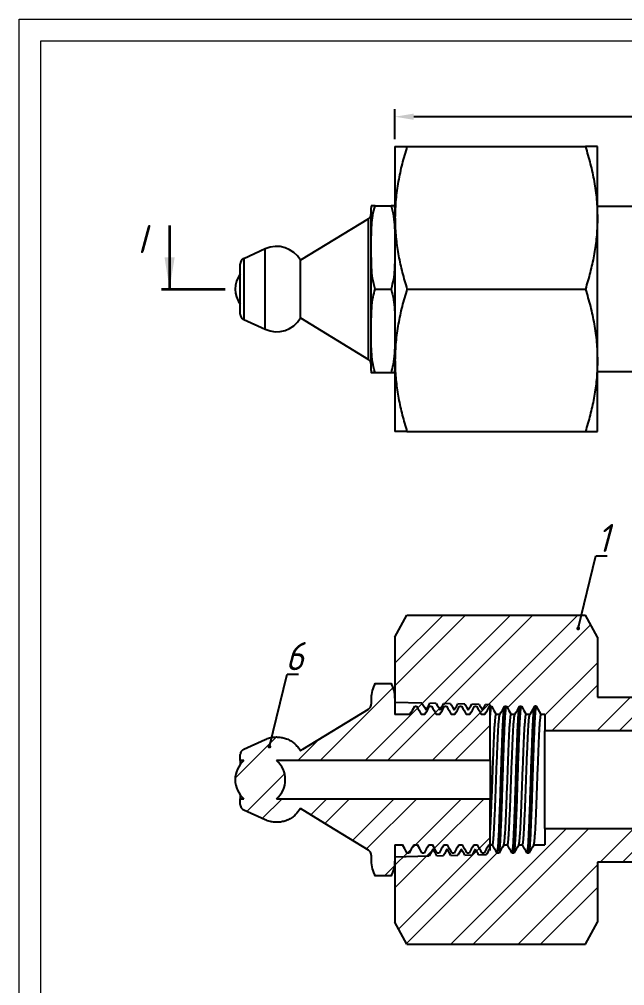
# Model space of a CAD drawing. Header units: millimetres. Extents: x 1276 to 1839, y 649 to 1061.
# Drawn here: x 1692.9 to 1733.3, y 996.9 to 1061.3 of the extents above; entities that cross this region are included whole.
import ezdxf

# ---------------------------------------------------------------- set-up
doc = ezdxf.new("R2010")
doc.units = ezdxf.units.MM
doc.linetypes.add('PHANTOM', pattern=[12.7, 6.35, -1.27, 1.27, -1.27, 1.27, -1.27])
doc.linetypes.add('SLD-Solid', pattern=[0])
doc.styles.add('GENISO', font='geniso.shx', dxfattribs={"oblique": 15})
doc.dimstyles.new('Scale', dxfattribs={"dimscale": 0.5, "dimtxt": 2.5, "dimasz": 2.5, "dimexe": 1, "dimexo": 1, "dimgap": 0.2, "dimtad": 1, "dimdec": 1, "dimzin": 0, "dimtxsty": 'GENISO', "dimcen": 2.5, "dimclrd": 1, "dimclre": 1, "dimclrt": 7, "dimadec": 0, "dimazin": 0, "dimtfac": 1, "dimtdec": 1, "dimtmove": 0, "dimatfit": 3, "dimfxl": 1, "dimtzin": 0, "dimlwd": -1, "dimlwe": -1, "dimarcsym": 0})
pattern_1 = [(45, (1694.0508, 958.5813), (-2.24506, 2.24506), []), (45, (1695.5475, 958.5813), (-2.24506, 2.24506), [])]

# ---------------------------------------------------------------- blocks, each defined once
blk = doc.blocks.new('*D16')
at = {"color": 1, "transparency": 16777216}
for p, q in [((1717.955, 1053.348), (1717.955, 1055.337)), ((1770.255, 1051.248), (1770.255, 1055.337)), ((1769.005, 1054.837), (1719.205, 1054.837))]:
    blk.add_line(p, q, dxfattribs=at)
for points in [[(1719.205, 1055.046), (1719.205, 1054.629), (1717.955, 1054.837)], [(1769.005, 1055.046), (1769.005, 1054.629), (1770.255, 1054.837)]]:
    blk.add_solid(points, dxfattribs=at)
at = {"layer": 'Defpoints', "color": 0, "transparency": 16777216}
for p in [(1717.955, 1054.837), (1717.955, 1052.848), (1770.255, 1050.748)]:
    blk.add_point(p, dxfattribs=at)
at = {"color": 7, "transparency": 16777216, "insert": (1744.105, 1055.656), "char_height": 1.25, "attachment_point": 5, "style": 'GENISO'}
blk.add_mtext('52,3', dxfattribs=at)

msp = doc.modelspace()

# ---------------------------------------------------------------- hatches: boundary and pattern name
at = {"linetype": 'Continuous', "lineweight": 18, "true_color": 0xf26722}
h = msp.add_hatch(dxfattribs=at)
h.set_pattern_fill('ANSI32', color=30, scale=0.333333, style=0)
h.set_pattern_definition(pattern_1)
h.paths.add_polyline_path([(1717.955, 1020.148), (1717.955, 1014.998), (1718.955, 1014.998), (1719.267, 1015.539), (1719.392, 1015.539), (1719.705, 1014.998), (1719.955, 1014.998), (1720.267, 1015.539), (1720.392, 1015.539), (1720.705, 1014.998), (1720.955, 1014.998), (1721.267, 1015.539), (1721.392, 1015.539), (1721.705, 1014.998), (1721.955, 1014.998), (1722.267, 1015.539), (1722.392, 1015.539), (1722.705, 1014.998), (1722.955, 1014.998), (1723.267, 1015.539), (1723.392, 1015.539), (1723.705, 1014.998), (1723.955, 1014.998), (1724.267, 1015.539), (1724.392, 1015.539), (1724.705, 1014.998), (1724.955, 1014.998), (1725.267, 1015.539), (1725.392, 1015.539), (1725.705, 1014.998), (1725.955, 1014.998), (1726.267, 1015.539), (1726.392, 1015.539), (1726.705, 1014.998), (1726.955, 1014.998), (1727.267, 1015.539), (1727.392, 1015.539), (1727.705, 1014.998), (1727.955, 1014.998), (1727.955, 1013.898), (1750.455, 1013.898), (1750.455, 1014.648), (1758.486, 1014.648), (1759.955, 1015.864), (1759.955, 1016.148), (1759.33, 1016.148), (1758.939, 1016.824), (1758.783, 1016.824), (1758.392, 1016.148), (1758.08, 1016.148), (1757.689, 1016.824), (1757.533, 1016.824), (1757.142, 1016.148), (1756.83, 1016.148), (1756.439, 1016.824), (1756.283, 1016.824), (1755.892, 1016.148), (1755.58, 1016.148), (1755.189, 1016.824), (1755.033, 1016.824), (1754.642, 1016.148), (1754.33, 1016.148), (1753.939, 1016.824), (1753.783, 1016.824), (1753.392, 1016.148), (1753.08, 1016.148), (1752.689, 1016.824), (1752.533, 1016.824), (1752.142, 1016.148), (1751.83, 1016.148), (1751.439, 1016.824), (1751.283, 1016.824), (1750.892, 1016.148), (1750.58, 1016.148), (1750.189, 1016.824), (1750.033, 1016.824), (1749.642, 1016.148), (1749.33, 1016.148), (1748.939, 1016.824), (1748.783, 1016.824), (1748.392, 1016.148), (1748.08, 1016.148), (1747.689, 1016.824), (1747.533, 1016.824), (1747.142, 1016.148), (1746.83, 1016.148), (1746.439, 1016.824), (1746.283, 1016.824), (1745.892, 1016.148), (1745.58, 1016.148), (1745.189, 1016.824), (1745.033, 1016.824), (1744.642, 1016.148), (1744.33, 1016.148), (1743.939, 1016.824), (1743.783, 1016.824), (1743.392, 1016.148), (1743.08, 1016.148), (1742.689, 1016.824), (1742.533, 1016.824), (1742.142, 1016.148), (1741.83, 1016.148), (1741.439, 1016.824), (1741.283, 1016.824), (1740.892, 1016.148), (1740.58, 1016.148), (1740.189, 1016.824), (1740.033, 1016.824), (1739.642, 1016.148), (1739.33, 1016.148), (1738.939, 1016.824), (1738.783, 1016.824), (1738.392, 1016.148), (1738.08, 1016.148), (1737.689, 1016.824), (1737.533, 1016.824), (1737.142, 1016.148), (1736.83, 1016.148), (1736.439, 1016.824), (1736.283, 1016.824), (1735.892, 1016.148), (1735.58, 1016.148), (1735.189, 1016.824), (1735.033, 1016.824), (1734.642, 1016.148), (1731.455, 1016.148), (1731.455, 1020.148), (1730.655, 1021.617), (1718.755, 1021.617)], flags=0)
h = msp.add_hatch(dxfattribs=at)
h.set_pattern_fill('ANSI32', color=30, scale=0.333333, style=0)
h.set_pattern_definition(pattern_1)
edge = h.paths.add_edge_path(flags=0)
edge.add_line((1716.367, 1005.618), (1716.367, 1005.223))
edge.add_arc((1718.387, 1005.223), 2.02, 180, 209.3904)
edge.add_line((1716.627, 1004.232), (1717.695, 1004.232))
edge.add_arc((1715.935, 1005.223), 2.02, 330.6096, 360)
edge.add_line((1717.955, 1005.223), (1717.955, 1005.504))
edge.add_line((1717.955, 1005.504), (1720.232, 1005.559))
edge.add_spline(control_points=[(1720.232, 1005.559), (1720.265, 1005.615), (1720.298, 1005.672), (1720.33, 1005.729), (1720.358, 1005.776), (1720.385, 1005.823), (1720.412, 1005.871), (1720.44, 1005.918), (1720.467, 1005.965), (1720.494, 1006.013)], knot_values=[0.000025, 0.000025, 0.000025, 0.000025, 0.000221, 0.000221, 0.000221, 0.000385, 0.000385, 0.000385, 0.000549, 0.000549, 0.000549, 0.000549], weights=[1, 1, 1, 1, 1, 1, 1, 1, 1, 1], degree=3, periodic=0)
edge.add_spline(control_points=[(1720.494, 1006.013), (1720.529, 1005.953), (1720.563, 1005.894), (1720.597, 1005.834), (1720.625, 1005.787), (1720.652, 1005.739), (1720.679, 1005.692), (1720.702, 1005.652), (1720.726, 1005.611), (1720.749, 1005.571)], knot_values=[0, 0, 0, 0, 0.000206, 0.000206, 0.000206, 0.00037, 0.00037, 0.00037, 0.00051, 0.00051, 0.00051, 0.00051], weights=[1, 1, 1, 1, 1, 1, 1, 1, 1, 1], degree=3, periodic=0)
edge.add_line((1720.749, 1005.571), (1721.186, 1005.582))
edge.add_spline(control_points=[(1721.186, 1005.582), (1721.214, 1005.631), (1721.243, 1005.68), (1721.271, 1005.729), (1721.298, 1005.776), (1721.326, 1005.823), (1721.353, 1005.871), (1721.38, 1005.918), (1721.408, 1005.965), (1721.435, 1006.013)], knot_values=[0.000051, 0.000051, 0.000051, 0.000051, 0.000221, 0.000221, 0.000221, 0.000385, 0.000385, 0.000385, 0.000549, 0.000549, 0.000549, 0.000549], weights=[1, 1, 1, 1, 1, 1, 1, 1, 1, 1], degree=3, periodic=0)
edge.add_spline(control_points=[(1721.435, 1006.013), (1721.469, 1005.953), (1721.504, 1005.894), (1721.538, 1005.834), (1721.565, 1005.787), (1721.593, 1005.739), (1721.62, 1005.692), (1721.639, 1005.659), (1721.658, 1005.626), (1721.677, 1005.593)], knot_values=[0, 0, 0, 0, 0.000206, 0.000206, 0.000206, 0.00037, 0.00037, 0.00037, 0.000484, 0.000484, 0.000484, 0.000484], weights=[1, 1, 1, 1, 1, 1, 1, 1, 1, 1], degree=3, periodic=0)
edge.add_line((1721.677, 1005.593), (1722.14, 1005.604))
edge.add_spline(control_points=[(1722.14, 1005.604), (1722.164, 1005.646), (1722.188, 1005.687), (1722.212, 1005.729), (1722.239, 1005.776), (1722.266, 1005.823), (1722.294, 1005.871), (1722.321, 1005.918), (1722.348, 1005.965), (1722.376, 1006.013)], knot_values=[0.000078, 0.000078, 0.000078, 0.000078, 0.000221, 0.000221, 0.000221, 0.000385, 0.000385, 0.000385, 0.000549, 0.000549, 0.000549, 0.000549], weights=[1, 1, 1, 1, 1, 1, 1, 1, 1, 1], degree=3, periodic=0)
edge.add_spline(control_points=[(1722.376, 1006.013), (1722.41, 1005.953), (1722.444, 1005.894), (1722.479, 1005.834), (1722.506, 1005.787), (1722.533, 1005.739), (1722.561, 1005.692), (1722.575, 1005.667), (1722.59, 1005.641), (1722.605, 1005.616)], knot_values=[0, 0, 0, 0, 0.000206, 0.000206, 0.000206, 0.00037, 0.00037, 0.00037, 0.000458, 0.000458, 0.000458, 0.000458], weights=[1, 1, 1, 1, 1, 1, 1, 1, 1, 1], degree=3, periodic=0)
edge.add_line((1722.605, 1005.616), (1723.094, 1005.627))
edge.add_spline(control_points=[(1723.094, 1005.627), (1723.113, 1005.661), (1723.133, 1005.695), (1723.152, 1005.729), (1723.18, 1005.776), (1723.207, 1005.823), (1723.234, 1005.871), (1723.262, 1005.918), (1723.289, 1005.965), (1723.316, 1006.013)], knot_values=[0.000104, 0.000104, 0.000104, 0.000104, 0.000221, 0.000221, 0.000221, 0.000385, 0.000385, 0.000385, 0.000549, 0.000549, 0.000549, 0.000549], weights=[1, 1, 1, 1, 1, 1, 1, 1, 1, 1], degree=3, periodic=0)
edge.add_spline(control_points=[(1723.316, 1006.013), (1723.351, 1005.953), (1723.385, 1005.894), (1723.419, 1005.834), (1723.447, 1005.787), (1723.474, 1005.739), (1723.501, 1005.692), (1723.512, 1005.674), (1723.522, 1005.656), (1723.533, 1005.638)], knot_values=[0, 0, 0, 0, 0.000206, 0.000206, 0.000206, 0.00037, 0.00037, 0.00037, 0.000433, 0.000433, 0.000433, 0.000433], weights=[1, 1, 1, 1, 1, 1, 1, 1, 1, 1], degree=3, periodic=0)
edge.add_line((1723.533, 1005.638), (1724.048, 1005.65))
edge.add_spline(control_points=[(1724.048, 1005.65), (1724.063, 1005.676), (1724.078, 1005.702), (1724.093, 1005.729), (1724.121, 1005.776), (1724.148, 1005.823), (1724.175, 1005.871), (1724.202, 1005.918), (1724.23, 1005.965), (1724.257, 1006.013)], knot_values=[0.00013, 0.00013, 0.00013, 0.00013, 0.000221, 0.000221, 0.000221, 0.000385, 0.000385, 0.000385, 0.000549, 0.000549, 0.000549, 0.000549], weights=[1, 1, 1, 1, 1, 1, 1, 1, 1, 1], degree=3, periodic=0)
edge.add_spline(control_points=[(1724.257, 1006.013), (1724.273, 1005.985), (1724.289, 1005.958), (1724.305, 1005.93)], knot_values=[0, 0, 0, 0, 0.000095, 0.000095, 0.000095, 0.000095], weights=[1, 1, 1, 1], degree=3, periodic=0)
edge.add_line((1724.305, 1005.93), (1724.305, 1009.379))
edge.add_line((1724.305, 1009.379), (1710.057, 1009.379))
edge.add_arc((1708.967, 1010.648), 1.672, 310.6615, 409.30931)
edge.add_line((1710.057, 1011.916), (1724.305, 1011.916))
edge.add_line((1724.305, 1011.916), (1724.305, 1015.639))
edge.add_line((1724.305, 1015.639), (1723.997, 1015.647))
edge.add_spline(control_points=[(1723.997, 1015.647), (1723.982, 1015.62), (1723.966, 1015.593), (1723.951, 1015.566), (1723.923, 1015.519), (1723.896, 1015.472), (1723.869, 1015.424), (1723.841, 1015.377), (1723.814, 1015.33), (1723.787, 1015.282)], knot_values=[0.000113, 0.000113, 0.000113, 0.000113, 0.000206, 0.000206, 0.000206, 0.00037, 0.00037, 0.00037, 0.000534, 0.000534, 0.000534, 0.000534], weights=[1, 1, 1, 1, 1, 1, 1, 1, 1, 1], degree=3, periodic=0)
edge.add_spline(control_points=[(1723.787, 1015.282), (1723.75, 1015.346), (1723.713, 1015.41), (1723.676, 1015.474), (1723.649, 1015.521), (1723.622, 1015.569), (1723.594, 1015.616), (1723.586, 1015.63), (1723.578, 1015.643), (1723.571, 1015.657)], knot_values=[0, 0, 0, 0, 0.000221, 0.000221, 0.000221, 0.000385, 0.000385, 0.000385, 0.000432, 0.000432, 0.000432, 0.000432], weights=[1, 1, 1, 1, 1, 1, 1, 1, 1, 1], degree=3, periodic=0)
edge.add_line((1723.571, 1015.657), (1723.069, 1015.669))
edge.add_spline(control_points=[(1723.069, 1015.669), (1723.049, 1015.635), (1723.03, 1015.601), (1723.01, 1015.566), (1722.983, 1015.519), (1722.955, 1015.472), (1722.928, 1015.424), (1722.901, 1015.377), (1722.873, 1015.33), (1722.846, 1015.282)], knot_values=[0.000088, 0.000088, 0.000088, 0.000088, 0.000206, 0.000206, 0.000206, 0.00037, 0.00037, 0.00037, 0.000534, 0.000534, 0.000534, 0.000534], weights=[1, 1, 1, 1, 1, 1, 1, 1, 1, 1], degree=3, periodic=0)
edge.add_spline(control_points=[(1722.846, 1015.282), (1722.809, 1015.346), (1722.772, 1015.41), (1722.735, 1015.474), (1722.708, 1015.521), (1722.681, 1015.569), (1722.653, 1015.616), (1722.641, 1015.637), (1722.629, 1015.659), (1722.617, 1015.68)], knot_values=[0, 0, 0, 0, 0.000221, 0.000221, 0.000221, 0.000385, 0.000385, 0.000385, 0.000459, 0.000459, 0.000459, 0.000459], weights=[1, 1, 1, 1, 1, 1, 1, 1, 1, 1], degree=3, periodic=0)
edge.add_line((1722.617, 1015.68), (1722.141, 1015.691))
edge.add_spline(control_points=[(1722.141, 1015.691), (1722.117, 1015.65), (1722.093, 1015.608), (1722.069, 1015.566), (1722.042, 1015.519), (1722.015, 1015.472), (1721.987, 1015.424), (1721.96, 1015.377), (1721.933, 1015.33), (1721.905, 1015.282)], knot_values=[0.000062, 0.000062, 0.000062, 0.000062, 0.000206, 0.000206, 0.000206, 0.00037, 0.00037, 0.00037, 0.000534, 0.000534, 0.000534, 0.000534], weights=[1, 1, 1, 1, 1, 1, 1, 1, 1, 1], degree=3, periodic=0)
edge.add_spline(control_points=[(1721.905, 1015.282), (1721.868, 1015.346), (1721.832, 1015.41), (1721.795, 1015.474), (1721.767, 1015.521), (1721.74, 1015.569), (1721.713, 1015.616), (1721.696, 1015.645), (1721.679, 1015.674), (1721.663, 1015.703)], knot_values=[0, 0, 0, 0, 0.000221, 0.000221, 0.000221, 0.000385, 0.000385, 0.000385, 0.000485, 0.000485, 0.000485, 0.000485], weights=[1, 1, 1, 1, 1, 1, 1, 1, 1, 1], degree=3, periodic=0)
edge.add_line((1721.663, 1015.703), (1721.213, 1015.713))
edge.add_spline(control_points=[(1721.213, 1015.713), (1721.185, 1015.664), (1721.157, 1015.615), (1721.128, 1015.566), (1721.101, 1015.519), (1721.074, 1015.472), (1721.046, 1015.424), (1721.019, 1015.377), (1720.992, 1015.33), (1720.965, 1015.282)], knot_values=[0.000036, 0.000036, 0.000036, 0.000036, 0.000206, 0.000206, 0.000206, 0.00037, 0.00037, 0.00037, 0.000534, 0.000534, 0.000534, 0.000534], weights=[1, 1, 1, 1, 1, 1, 1, 1, 1, 1], degree=3, periodic=0)
edge.add_spline(control_points=[(1720.965, 1015.282), (1720.928, 1015.346), (1720.891, 1015.41), (1720.854, 1015.474), (1720.827, 1015.521), (1720.799, 1015.569), (1720.772, 1015.616), (1720.751, 1015.652), (1720.73, 1015.689), (1720.709, 1015.725)], knot_values=[0, 0, 0, 0, 0.000221, 0.000221, 0.000221, 0.000385, 0.000385, 0.000385, 0.000511, 0.000511, 0.000511, 0.000511], weights=[1, 1, 1, 1, 1, 1, 1, 1, 1, 1], degree=3, periodic=0)
edge.add_line((1720.709, 1015.725), (1720.285, 1015.736))
edge.add_spline(control_points=[(1720.285, 1015.736), (1720.253, 1015.679), (1720.22, 1015.623), (1720.188, 1015.566), (1720.16, 1015.519), (1720.133, 1015.472), (1720.106, 1015.424), (1720.078, 1015.377), (1720.051, 1015.33), (1720.024, 1015.282)], knot_values=[0.000011, 0.000011, 0.000011, 0.000011, 0.000206, 0.000206, 0.000206, 0.00037, 0.00037, 0.00037, 0.000534, 0.000534, 0.000534, 0.000534], weights=[1, 1, 1, 1, 1, 1, 1, 1, 1, 1], degree=3, periodic=0)
edge.add_spline(control_points=[(1720.024, 1015.282), (1719.987, 1015.346), (1719.95, 1015.41), (1719.913, 1015.474), (1719.886, 1015.521), (1719.859, 1015.569), (1719.831, 1015.616), (1719.806, 1015.66), (1719.78, 1015.704), (1719.755, 1015.748)], knot_values=[0, 0, 0, 0, 0.000221, 0.000221, 0.000221, 0.000385, 0.000385, 0.000385, 0.000538, 0.000538, 0.000538, 0.000538], weights=[1, 1, 1, 1, 1, 1, 1, 1, 1, 1], degree=3, periodic=0)
edge.add_line((1719.755, 1015.748), (1717.955, 1015.791))
edge.add_line((1717.955, 1015.791), (1717.955, 1016.072))
edge.add_arc((1715.935, 1016.072), 2.02, 0, 29.3904)
edge.add_line((1717.695, 1017.064), (1716.627, 1017.064))
edge.add_arc((1718.387, 1016.072), 2.02, 150.6096, 180)
edge.add_line((1716.367, 1016.072), (1716.367, 1015.677))
edge.add_spline(control_points=[(1716.367, 1015.677), (1716.367, 1015.676), (1716.367, 1015.675), (1716.367, 1015.673), (1716.367, 1015.629), (1716.359, 1015.584), (1716.343, 1015.542), (1716.328, 1015.5), (1716.306, 1015.461), (1716.278, 1015.426), (1716.25, 1015.392), (1716.215, 1015.362), (1716.177, 1015.339)], knot_values=[0.000403, 0.000403, 0.000403, 0.000403, 0.000407, 0.000407, 0.000407, 0.00054, 0.00054, 0.00054, 0.000673, 0.000673, 0.000673, 0.000806, 0.000806, 0.000806, 0.000806], weights=[1, 1, 1, 1, 1, 1, 1, 1, 1, 1, 1, 1, 1], degree=3, periodic=0)
edge.add_spline(control_points=[(1716.177, 1015.339), (1714.722, 1014.449), (1713.268, 1013.559), (1711.813, 1012.67), (1711.757, 1012.636), (1711.702, 1012.602), (1711.646, 1012.568)], knot_values=[0.009861, 0.009861, 0.009861, 0.009861, 0.014977, 0.014977, 0.014977, 0.015173, 0.015173, 0.015173, 0.015173], weights=[1, 1, 1, 1, 1, 1, 1], degree=3, periodic=0)
edge.add_spline(control_points=[(1711.646, 1012.568), (1711.606, 1012.638), (1711.562, 1012.705), (1711.514, 1012.769), (1711.39, 1012.932), (1711.237, 1013.075), (1711.067, 1013.188), (1710.897, 1013.301), (1710.705, 1013.386), (1710.507, 1013.436), (1710.309, 1013.486), (1710.1, 1013.502), (1709.896, 1013.484), (1709.693, 1013.466), (1709.49, 1013.412), (1709.305, 1013.327)], knot_values=[0, 0, 0, 0, 0.000241, 0.000241, 0.000241, 0.000861, 0.000861, 0.000861, 0.001481, 0.001481, 0.001481, 0.002101, 0.002101, 0.002101, 0.00272, 0.00272, 0.00272, 0.00272], weights=[1, 1, 1, 1, 1, 1, 1, 1, 1, 1, 1, 1, 1, 1, 1, 1], degree=3, periodic=0)
edge.add_spline(control_points=[(1709.305, 1013.327), (1708.826, 1013.109), (1708.347, 1012.892), (1707.868, 1012.674)], knot_values=[0.005086, 0.005086, 0.005086, 0.005086, 0.006664, 0.006664, 0.006664, 0.006664], weights=[1, 1, 1, 1], degree=3, periodic=0)
edge.add_spline(control_points=[(1707.868, 1012.674), (1707.828, 1012.655), (1707.79, 1012.63), (1707.758, 1012.599), (1707.726, 1012.568), (1707.699, 1012.532), (1707.679, 1012.492), (1707.659, 1012.452), (1707.645, 1012.409), (1707.639, 1012.365), (1707.637, 1012.348), (1707.636, 1012.33), (1707.636, 1012.313)], knot_values=[0, 0, 0, 0, 0.000133, 0.000133, 0.000133, 0.000267, 0.000267, 0.000267, 0.0004, 0.0004, 0.0004, 0.000452, 0.000452, 0.000452, 0.000452], weights=[1, 1, 1, 1, 1, 1, 1, 1, 1, 1, 1, 1, 1], degree=3, periodic=0)
edge.add_line((1707.636, 1012.313), (1707.636, 1011.916))
edge.add_line((1707.636, 1011.916), (1707.877, 1011.916))
edge.add_arc((1708.967, 1010.648), 1.672, 130.69069, 229.3385)
edge.add_line((1707.878, 1009.379), (1707.636, 1009.379))
edge.add_line((1707.636, 1009.379), (1707.636, 1008.983))
edge.add_spline(control_points=[(1707.636, 1008.983), (1707.636, 1008.955), (1707.639, 1008.928), (1707.644, 1008.902), (1707.653, 1008.858), (1707.67, 1008.816), (1707.693, 1008.778), (1707.716, 1008.74), (1707.746, 1008.705), (1707.78, 1008.677), (1707.807, 1008.654), (1707.837, 1008.636), (1707.868, 1008.621)], knot_values=[0.000452, 0.000452, 0.000452, 0.000452, 0.000533, 0.000533, 0.000533, 0.000666, 0.000666, 0.000666, 0.0008, 0.0008, 0.0008, 0.000903, 0.000903, 0.000903, 0.000903], weights=[1, 1, 1, 1, 1, 1, 1, 1, 1, 1, 1, 1, 1], degree=3, periodic=0)
edge.add_spline(control_points=[(1707.868, 1008.621), (1708.347, 1008.403), (1708.826, 1008.186), (1709.305, 1007.968)], knot_values=[0.016486, 0.016486, 0.016486, 0.016486, 0.018077, 0.018077, 0.018077, 0.018077], weights=[1, 1, 1, 1], degree=3, periodic=0)
edge.add_spline(control_points=[(1709.305, 1007.968), (1709.406, 1007.921), (1709.513, 1007.884), (1709.621, 1007.857), (1709.819, 1007.808), (1710.029, 1007.793), (1710.232, 1007.812), (1710.435, 1007.831), (1710.638, 1007.886), (1710.823, 1007.971), (1711.009, 1008.057), (1711.182, 1008.175), (1711.329, 1008.317), (1711.453, 1008.438), (1711.561, 1008.577), (1711.646, 1008.727)], knot_values=[0, 0, 0, 0, 0.000336, 0.000336, 0.000336, 0.000954, 0.000954, 0.000954, 0.001573, 0.001573, 0.001573, 0.002191, 0.002191, 0.002191, 0.002713, 0.002713, 0.002713, 0.002713], weights=[1, 1, 1, 1, 1, 1, 1, 1, 1, 1, 1, 1, 1, 1, 1, 1], degree=3, periodic=0)
edge.add_spline(control_points=[(1711.646, 1008.727), (1712.285, 1008.337), (1712.923, 1007.946), (1713.562, 1007.556), (1714.433, 1007.023), (1715.305, 1006.489), (1716.177, 1005.956)], knot_values=[0.022513, 0.022513, 0.022513, 0.022513, 0.024745, 0.024745, 0.024745, 0.027794, 0.027794, 0.027794, 0.027794], weights=[1, 1, 1, 1, 1, 1, 1], degree=3, periodic=0)
edge.add_spline(control_points=[(1716.177, 1005.956), (1716.218, 1005.932), (1716.254, 1005.899), (1716.283, 1005.862), (1716.31, 1005.827), (1716.332, 1005.787), (1716.346, 1005.745), (1716.36, 1005.704), (1716.367, 1005.661), (1716.367, 1005.618)], knot_values=[0, 0, 0, 0, 0.000141, 0.000141, 0.000141, 0.000274, 0.000274, 0.000274, 0.000403, 0.000403, 0.000403, 0.000403], weights=[1, 1, 1, 1, 1, 1, 1, 1, 1, 1], degree=3, periodic=0)
h = msp.add_hatch(dxfattribs=at)
h.set_pattern_fill('ANSI32', color=30, scale=0.333333, style=0)
h.set_pattern_definition(pattern_1)
h.paths.add_polyline_path([(1734.408, 1004.471), (1734.564, 1004.471), (1734.955, 1005.148), (1735.267, 1005.148), (1735.658, 1004.471), (1735.814, 1004.471), (1736.205, 1005.148), (1736.517, 1005.148), (1736.908, 1004.471), (1737.064, 1004.471), (1737.455, 1005.148), (1737.767, 1005.148), (1738.158, 1004.471), (1738.314, 1004.471), (1738.705, 1005.148), (1739.017, 1005.148), (1739.408, 1004.471), (1739.564, 1004.471), (1739.955, 1005.148), (1740.267, 1005.148), (1740.658, 1004.471), (1740.814, 1004.471), (1741.205, 1005.148), (1741.517, 1005.148), (1741.908, 1004.471), (1742.064, 1004.471), (1742.455, 1005.148), (1742.767, 1005.148), (1743.158, 1004.471), (1743.314, 1004.471), (1743.705, 1005.148), (1744.017, 1005.148), (1744.408, 1004.471), (1744.564, 1004.471), (1744.955, 1005.148), (1745.267, 1005.148), (1745.658, 1004.471), (1745.814, 1004.471), (1746.205, 1005.148), (1746.517, 1005.148), (1746.908, 1004.471), (1747.064, 1004.471), (1747.455, 1005.148), (1747.767, 1005.148), (1748.158, 1004.471), (1748.314, 1004.471), (1748.705, 1005.148), (1749.017, 1005.148), (1749.408, 1004.471), (1749.564, 1004.471), (1749.955, 1005.148), (1750.267, 1005.148), (1750.658, 1004.471), (1750.814, 1004.471), (1751.205, 1005.148), (1751.517, 1005.148), (1751.908, 1004.471), (1752.064, 1004.471), (1752.455, 1005.148), (1752.767, 1005.148), (1753.158, 1004.471), (1753.314, 1004.471), (1753.705, 1005.148), (1754.017, 1005.148), (1754.408, 1004.471), (1754.564, 1004.471), (1754.955, 1005.148), (1755.267, 1005.148), (1755.658, 1004.471), (1755.814, 1004.471), (1756.205, 1005.148), (1756.517, 1005.148), (1756.908, 1004.471), (1757.064, 1004.471), (1757.455, 1005.148), (1757.767, 1005.148), (1758.158, 1004.471), (1758.314, 1004.471), (1758.705, 1005.148), (1759.955, 1005.148), (1759.955, 1005.431), (1758.486, 1006.648), (1750.455, 1006.648), (1750.455, 1007.398), (1727.955, 1007.398), (1727.955, 1006.298), (1727.205, 1006.298), (1726.892, 1005.757), (1726.767, 1005.757), (1726.455, 1006.298), (1726.205, 1006.298), (1725.892, 1005.757), (1725.767, 1005.757), (1725.455, 1006.298), (1725.205, 1006.298), (1724.892, 1005.757), (1724.767, 1005.757), (1724.455, 1006.298), (1724.205, 1006.298), (1723.892, 1005.757), (1723.767, 1005.757), (1723.455, 1006.298), (1723.205, 1006.298), (1722.892, 1005.757), (1722.767, 1005.757), (1722.455, 1006.298), (1722.205, 1006.298), (1721.892, 1005.757), (1721.767, 1005.757), (1721.455, 1006.298), (1721.205, 1006.298), (1720.892, 1005.757), (1720.767, 1005.757), (1720.455, 1006.298), (1720.205, 1006.298), (1719.892, 1005.757), (1719.767, 1005.757), (1719.455, 1006.298), (1719.205, 1006.298), (1718.892, 1005.757), (1718.767, 1005.757), (1718.455, 1006.298), (1717.955, 1006.298), (1717.955, 1001.148), (1718.755, 999.678), (1730.655, 999.678), (1731.455, 1001.148), (1731.455, 1005.148), (1734.017, 1005.148)], flags=0)

# ---------------------------------------------------------------- linework, layer by layer
at = {"color": 5, "linetype": 'Continuous', "lineweight": 25}
for p, q in [((1717.955, 1052.848), (1717.955, 1048.098)), ((1718.755, 1052.848), (1730.655, 1052.848)), ((1731.455, 1048.098), (1731.455, 1052.848)), ((1716.367, 1040.636), (1716.367, 1048.773)), ((1716.627, 1048.905), (1717.695, 1048.905)), ((1734.955, 1048.848), (1731.455, 1048.848)), ((1716.177, 1048.04), (1711.646, 1045.269)), ((1716.177, 1041.003), (1716.177, 1048.04)), ((1717.955, 1048.098), (1717.955, 1038.598)), ((1731.455, 1038.598), (1731.455, 1048.098)), ((1709.305, 1046.029), (1707.868, 1045.375)), ((1709.305, 1042.009), (1709.305, 1046.029)), ((1707.636, 1041.684), (1707.636, 1045.014)), ((1707.868, 1045.375), (1707.868, 1042.336)), ((1711.646, 1042.389), (1711.646, 1045.269)), ((1716.627, 1043.348), (1717.695, 1043.348)), ((1718.755, 1043.348), (1730.655, 1043.348)), ((1707.868, 1042.336), (1707.868, 1041.323)), ((1711.646, 1041.428), (1711.646, 1042.389)), ((1709.305, 1040.669), (1709.305, 1042.009)), ((1707.868, 1041.323), (1709.305, 1040.669)), ((1711.646, 1041.428), (1716.177, 1038.658)), ((1716.177, 1038.658), (1716.177, 1041.003)), ((1716.367, 1037.924), (1716.367, 1040.636)), ((1717.955, 1038.598), (1717.955, 1033.848)), ((1731.455, 1033.848), (1731.455, 1038.598)), ((1716.627, 1037.792), (1717.695, 1037.792)), ((1731.455, 1037.848), (1734.324, 1037.848)), ((1718.755, 1033.848), (1730.655, 1033.848)), ((1717.955, 1020.148), (1718.755, 1021.617)), ((1718.755, 1021.617), (1730.655, 1021.617)), ((1731.455, 1020.148), (1730.655, 1021.617)), ((1717.955, 1020.148), (1717.955, 1014.998)), ((1731.455, 1020.148), (1731.455, 1016.148)), ((1716.627, 1017.064), (1717.695, 1017.064)), ((1716.367, 1016.072), (1716.367, 1015.677)), ((1717.955, 1016.072), (1717.955, 1015.791)), ((1731.455, 1016.148), (1734.642, 1016.148)), ((1719.755, 1015.748), (1717.955, 1015.791)), ((1719.267, 1015.539), (1719.392, 1015.539)), ((1720.267, 1015.539), (1720.392, 1015.539)), ((1720.709, 1015.725), (1720.285, 1015.736)), ((1721.663, 1015.703), (1721.213, 1015.713)), ((1721.267, 1015.539), (1721.392, 1015.539)), ((1722.617, 1015.68), (1722.141, 1015.691)), ((1722.267, 1015.539), (1722.392, 1015.539)), ((1723.571, 1015.657), (1723.069, 1015.669)), ((1723.267, 1015.539), (1723.392, 1015.539)), ((1724.305, 1015.639), (1723.997, 1015.647)), ((1724.267, 1015.539), (1724.392, 1015.539)), ((1724.305, 1011.916), (1724.305, 1015.639)), ((1725.267, 1015.539), (1725.392, 1015.539)), ((1726.267, 1015.539), (1726.392, 1015.539)), ((1727.267, 1015.539), (1726.955, 1014.998)), ((1727.392, 1015.539), (1727.267, 1015.539)), ((1727.705, 1014.998), (1727.392, 1015.539)), ((1718.955, 1014.998), (1717.955, 1014.998)), ((1719.955, 1014.998), (1719.705, 1014.998)), ((1720.955, 1014.998), (1720.705, 1014.998)), ((1721.955, 1014.998), (1721.705, 1014.998)), ((1722.955, 1014.998), (1722.705, 1014.998)), ((1723.955, 1014.998), (1723.705, 1014.998)), ((1724.955, 1014.998), (1724.705, 1014.998)), ((1725.955, 1014.998), (1725.705, 1014.998)), ((1726.955, 1014.998), (1726.705, 1014.998)), ((1727.955, 1014.998), (1727.705, 1014.998)), ((1727.955, 1014.998), (1727.955, 1013.898)), ((1750.455, 1013.898), (1727.955, 1013.898)), ((1727.955, 1007.398), (1727.955, 1013.898)), ((1707.868, 1012.674), (1709.305, 1013.327)), ((1707.636, 1011.916), (1707.636, 1012.313)), ((1707.877, 1011.916), (1707.636, 1011.916)), ((1707.636, 1011.916), (1707.636, 1011.66)), ((1724.305, 1011.916), (1710.057, 1011.916)), ((1724.305, 1011.916), (1724.305, 1009.379)), ((1707.636, 1009.636), (1707.636, 1009.379)), ((1707.636, 1008.983), (1707.636, 1009.379)), ((1707.636, 1009.379), (1707.878, 1009.379)), ((1710.057, 1009.379), (1724.305, 1009.379)), ((1724.305, 1005.93), (1724.305, 1009.379)), ((1709.305, 1007.968), (1707.868, 1008.621)), ((1727.955, 1007.398), (1727.955, 1006.298)), ((1727.955, 1007.398), (1750.455, 1007.398)), ((1717.955, 1006.298), (1717.955, 1001.148)), ((1717.955, 1006.298), (1718.455, 1006.298)), ((1719.205, 1006.298), (1719.455, 1006.298)), ((1720.205, 1006.298), (1720.455, 1006.298)), ((1721.205, 1006.298), (1721.455, 1006.298)), ((1722.205, 1006.298), (1722.455, 1006.298)), ((1723.205, 1006.298), (1723.455, 1006.298)), ((1724.205, 1006.298), (1724.455, 1006.298)), ((1725.205, 1006.298), (1725.455, 1006.298)), ((1726.205, 1006.298), (1726.455, 1006.298)), ((1727.205, 1006.298), (1727.955, 1006.298)), ((1716.367, 1005.618), (1716.367, 1005.223)), ((1717.955, 1005.504), (1720.232, 1005.559)), ((1718.892, 1005.757), (1718.767, 1005.757)), ((1719.892, 1005.757), (1719.767, 1005.757)), ((1720.749, 1005.571), (1721.186, 1005.582)), ((1720.892, 1005.757), (1720.767, 1005.757)), ((1721.677, 1005.593), (1722.14, 1005.604)), ((1721.892, 1005.757), (1721.767, 1005.757)), ((1722.605, 1005.616), (1723.094, 1005.627)), ((1722.892, 1005.757), (1722.767, 1005.757)), ((1723.533, 1005.638), (1724.048, 1005.65)), ((1723.892, 1005.757), (1723.767, 1005.757)), ((1724.305, 1005.93), (1724.257, 1006.013)), ((1724.892, 1005.757), (1724.767, 1005.757)), ((1725.892, 1005.757), (1725.767, 1005.757)), ((1726.892, 1005.757), (1726.767, 1005.757)), ((1717.955, 1005.504), (1717.955, 1005.223)), ((1734.017, 1005.148), (1731.455, 1005.148)), ((1731.455, 1005.148), (1731.455, 1001.148)), ((1717.695, 1004.232), (1716.627, 1004.232)), ((1718.755, 999.678), (1717.955, 1001.148)), ((1730.655, 999.678), (1731.455, 1001.148)), ((1718.755, 999.678), (1730.655, 999.678))]:
    msp.add_line(p, q, dxfattribs=at)
at = {"color": 242, "linetype": 'Continuous', "lineweight": 35, "true_color": 0xcd2027}
msp.add_line((1702.921, 1047.582), (1702.921, 1043.348), dxfattribs=at)
at = {"color": 242, "linetype": 'PHANTOM', "lineweight": 35, "true_color": 0xcd2027}
msp.add_line((1702.392, 1043.348), (1706.627, 1043.348), dxfattribs=at)
at = {"color": 7, "linetype": 'SLD-Solid', "lineweight": 15}
for points in [[(1692.898, 1061.329), (1839.363, 1061.329), (1839.363, 959.019), (1692.898, 959.019)], [(1694.334, 1059.893), (1837.927, 1059.893), (1837.927, 960.455), (1694.334, 960.455)]]:
    msp.add_lwpolyline(points, close=True, dxfattribs=at)
at = {"color": 5, "linetype": 'Continuous', "lineweight": 25, "flags": 128}
for points in [[(1711.646, 1012.568), (1711.813, 1012.67), (1716.177, 1015.339)], [(1718.955, 1014.998), (1719.038, 1015.142), (1719.121, 1015.285), (1719.267, 1015.539)], [(1719.392, 1015.539), (1719.475, 1015.395), (1719.558, 1015.252), (1719.705, 1014.998)], [(1719.755, 1015.748), (1719.831, 1015.616), (1719.913, 1015.474), (1720.024, 1015.282)], [(1719.955, 1014.998), (1720.038, 1015.142), (1720.121, 1015.285), (1720.267, 1015.539)], [(1720.024, 1015.282), (1720.106, 1015.424), (1720.188, 1015.566), (1720.285, 1015.736)], [(1720.392, 1015.539), (1720.475, 1015.395), (1720.558, 1015.252), (1720.705, 1014.998)], [(1720.709, 1015.725), (1720.772, 1015.616), (1720.854, 1015.474), (1720.965, 1015.282)], [(1720.955, 1014.998), (1721.038, 1015.142), (1721.121, 1015.285), (1721.267, 1015.539)], [(1720.965, 1015.282), (1721.046, 1015.424), (1721.128, 1015.566), (1721.213, 1015.713)], [(1721.392, 1015.539), (1721.475, 1015.395), (1721.558, 1015.252), (1721.705, 1014.998)], [(1721.663, 1015.703), (1721.713, 1015.616), (1721.795, 1015.474), (1721.905, 1015.282)], [(1721.905, 1015.282), (1721.987, 1015.424), (1722.069, 1015.566), (1722.141, 1015.691)], [(1721.955, 1014.998), (1722.038, 1015.142), (1722.121, 1015.285), (1722.267, 1015.539)], [(1722.392, 1015.539), (1722.475, 1015.395), (1722.558, 1015.252), (1722.705, 1014.998)], [(1722.617, 1015.68), (1722.653, 1015.616), (1722.735, 1015.474), (1722.846, 1015.282)], [(1722.846, 1015.282), (1722.928, 1015.424), (1723.01, 1015.566), (1723.069, 1015.669)], [(1722.955, 1014.998), (1723.038, 1015.142), (1723.121, 1015.285), (1723.267, 1015.539)], [(1723.392, 1015.539), (1723.475, 1015.395), (1723.558, 1015.252), (1723.705, 1014.998)], [(1723.571, 1015.657), (1723.594, 1015.616), (1723.676, 1015.474), (1723.787, 1015.282)], [(1723.787, 1015.282), (1723.869, 1015.424), (1723.951, 1015.566), (1723.997, 1015.647)], [(1723.955, 1014.998), (1724.038, 1015.142), (1724.121, 1015.285), (1724.267, 1015.539)], [(1724.392, 1015.539), (1724.475, 1015.395), (1724.558, 1015.252), (1724.705, 1014.998)], [(1724.955, 1014.998), (1725.038, 1015.142), (1725.121, 1015.285), (1725.267, 1015.539)], [(1725.392, 1015.539), (1725.475, 1015.395), (1725.558, 1015.252), (1725.705, 1014.998)], [(1725.955, 1014.998), (1726.038, 1015.142), (1726.121, 1015.285), (1726.267, 1015.539)], [(1726.392, 1015.539), (1726.475, 1015.395), (1726.558, 1015.252), (1726.705, 1014.998)], [(1716.177, 1005.956), (1713.562, 1007.556), (1711.646, 1008.727)], [(1718.767, 1005.757), (1718.684, 1005.9), (1718.601, 1006.044), (1718.455, 1006.298)], [(1719.205, 1006.298), (1719.122, 1006.154), (1719.039, 1006.01), (1718.892, 1005.757)], [(1719.767, 1005.757), (1719.684, 1005.9), (1719.601, 1006.044), (1719.455, 1006.298)], [(1720.205, 1006.298), (1720.122, 1006.154), (1720.039, 1006.01), (1719.892, 1005.757)], [(1720.767, 1005.757), (1720.684, 1005.9), (1720.601, 1006.044), (1720.455, 1006.298)], [(1721.205, 1006.298), (1721.122, 1006.154), (1721.039, 1006.01), (1720.892, 1005.757)], [(1721.767, 1005.757), (1721.684, 1005.9), (1721.601, 1006.044), (1721.455, 1006.298)], [(1722.205, 1006.298), (1722.122, 1006.154), (1722.039, 1006.01), (1721.892, 1005.757)], [(1722.767, 1005.757), (1722.684, 1005.9), (1722.601, 1006.044), (1722.455, 1006.298)], [(1723.205, 1006.298), (1723.122, 1006.154), (1723.039, 1006.01), (1722.892, 1005.757)], [(1723.767, 1005.757), (1723.684, 1005.9), (1723.601, 1006.044), (1723.455, 1006.298)], [(1724.205, 1006.298), (1724.122, 1006.154), (1724.039, 1006.01), (1723.892, 1005.757)], [(1724.767, 1005.757), (1724.684, 1005.9), (1724.601, 1006.044), (1724.455, 1006.298)], [(1725.205, 1006.298), (1725.122, 1006.154), (1725.039, 1006.01), (1724.892, 1005.757)], [(1725.767, 1005.757), (1725.684, 1005.9), (1725.601, 1006.044), (1725.455, 1006.298)], [(1726.205, 1006.298), (1726.122, 1006.154), (1726.039, 1006.01), (1725.892, 1005.757)], [(1726.767, 1005.757), (1726.684, 1005.9), (1726.601, 1006.044), (1726.455, 1006.298)], [(1727.205, 1006.298), (1727.122, 1006.154), (1727.039, 1006.01), (1726.892, 1005.757)], [(1720.494, 1006.013), (1720.412, 1005.871), (1720.33, 1005.729), (1720.232, 1005.559)], [(1720.749, 1005.571), (1720.679, 1005.692), (1720.597, 1005.834), (1720.494, 1006.013)], [(1721.435, 1006.013), (1721.353, 1005.871), (1721.271, 1005.729), (1721.186, 1005.582)], [(1721.677, 1005.593), (1721.62, 1005.692), (1721.538, 1005.834), (1721.435, 1006.013)], [(1722.376, 1006.013), (1722.294, 1005.871), (1722.212, 1005.729), (1722.14, 1005.604)], [(1722.605, 1005.616), (1722.561, 1005.692), (1722.479, 1005.834), (1722.376, 1006.013)], [(1723.316, 1006.013), (1723.234, 1005.871), (1723.152, 1005.729), (1723.094, 1005.627)], [(1723.533, 1005.638), (1723.501, 1005.692), (1723.419, 1005.834), (1723.316, 1006.013)], [(1724.257, 1006.013), (1724.175, 1005.871), (1724.093, 1005.729), (1724.048, 1005.65)]]:
    msp.add_lwpolyline(points, dxfattribs=at)
at = {"color": 5, "linetype": 'Continuous', "lineweight": 25}
for centre, radius, start, end in [((1718.387, 1048.773), 2.02, 176.25344, 180), ((1715.935, 1048.773), 2.02, 0, 3.74358), ((1715.97, 1048.379), 0.397, 301.4451, 0), ((1710.06, 1044.369), 1.824, 29.59048, 114.47124), ((1708.033, 1045.014), 0.397, 114.47124, 180), ((1708.967, 1043.348), 1.672, 142.754, 217.246), ((1708.033, 1041.684), 0.397, 180, 245.52876), ((1710.06, 1042.329), 1.824, 245.52876, 330.40952), ((1715.97, 1038.319), 0.397, 0, 58.5549), ((1718.387, 1037.924), 2.02, 180, 183.74358), ((1715.935, 1037.924), 2.02, 356.25344, 0), ((1718.387, 1016.072), 2.02, 150.6096, 180), ((1715.935, 1016.072), 2.02, 0, 29.3904), ((1708.967, 1010.648), 1.672, 130.69069, 229.3385), ((1708.967, 1010.648), 1.672, 310.6615, 49.30931), ((1718.387, 1005.223), 2.02, 180, 209.3904), ((1715.935, 1005.223), 2.02, 330.6096, 0)]:
    msp.add_arc(centre, radius, start, end, dxfattribs=at)
for points, knots in [([(1718.755, 1052.848), (1718.64, 1052.464), (1718.41, 1051.693), (1718.159, 1050.513), (1717.987, 1049.313), (1717.966, 1048.504), (1717.955, 1048.098)], [0, 0, 0, 0, 0.24755, 0.495847, 0.747207, 1, 1, 1, 1]), ([(1717.955, 1052.848), (1717.966, 1052.848), (1717.986, 1052.848), (1718.118, 1052.848), (1718.283, 1052.848), (1718.494, 1052.848), (1718.668, 1052.848), (1718.755, 1052.848)], [0, 0, 0, 0, 0.260797, 0.444507, 0.628722, 0.814202, 1, 1, 1, 1]), ([(1730.655, 1052.848), (1730.769, 1052.464), (1730.999, 1051.693), (1731.25, 1050.513), (1731.422, 1049.313), (1731.444, 1048.504), (1731.455, 1048.098)], [0, 0, 0, 0, 0.24755, 0.495847, 0.747207, 1, 1, 1, 1]), ([(1731.455, 1052.848), (1731.443, 1052.848), (1731.424, 1052.848), (1731.292, 1052.848), (1731.127, 1052.848), (1730.916, 1052.848), (1730.742, 1052.848), (1730.655, 1052.848)], [0, 0, 0, 0, 0.260797, 0.444507, 0.628722, 0.814202, 1, 1, 1, 1]), ([(1716.627, 1043.348), (1716.565, 1043.588), (1716.44, 1044.068), (1716.373, 1045.062), (1716.368, 1046.243), (1716.381, 1047.396), (1716.457, 1048.265), (1716.571, 1048.691), (1716.627, 1048.905)], [0, 0, 0, 0, 0.131624, 0.263592, 0.533387, 0.765319, 0.882778, 1, 1, 1, 1]), ([(1716.627, 1048.905), (1716.566, 1048.905), (1716.442, 1048.905), (1716.376, 1048.905), (1716.375, 1048.905), (1716.375, 1048.905)], [0, 0, 0, 0, 0.261532, 0.527184, 1, 1, 1, 1]), ([(1717.695, 1048.905), (1717.756, 1048.666), (1717.88, 1048.186), (1717.95, 1047.192), (1717.954, 1046.01), (1717.941, 1044.858), (1717.864, 1043.989), (1717.751, 1043.563), (1717.695, 1043.348)], [0, 0, 0, 0, 0.130763, 0.263586, 0.533386, 0.765323, 0.8821, 1, 1, 1, 1]), ([(1717.947, 1048.905), (1717.948, 1048.905), (1717.957, 1048.905), (1717.94, 1048.905), (1717.865, 1048.905), (1717.752, 1048.905), (1717.695, 1048.905)], [0, 0, 0, 0, 0.066853, 0.530686, 0.76422, 1, 1, 1, 1]), ([(1717.955, 1048.098), (1717.955, 1047.997), (1717.959, 1047.524), (1718.016, 1046.678), (1718.182, 1045.562), (1718.426, 1044.45), (1718.645, 1043.716), (1718.755, 1043.348)], [0, 0, 0, 0, 0.063121, 0.294841, 0.527715, 0.763498, 1, 1, 1, 1]), ([(1731.455, 1048.098), (1731.454, 1047.997), (1731.451, 1047.524), (1731.393, 1046.678), (1731.228, 1045.562), (1730.984, 1044.45), (1730.764, 1043.716), (1730.655, 1043.348)], [0, 0, 0, 0, 0.063121, 0.294841, 0.527715, 0.763498, 1, 1, 1, 1]), ([(1716.627, 1037.792), (1716.623, 1037.804), (1716.549, 1038.036), (1716.447, 1038.5), (1716.381, 1039.188), (1716.368, 1039.879), (1716.373, 1040.59), (1716.368, 1041.321), (1716.394, 1042.07), (1716.464, 1042.751), (1716.579, 1043.171), (1716.627, 1043.348)], [0, 0, 0, 0, 0.006543, 0.129294, 0.252572, 0.376467, 0.500063, 0.634278, 0.768468, 0.902349, 1, 1, 1, 1]), ([(1717.695, 1043.348), (1717.699, 1043.337), (1717.773, 1043.104), (1717.875, 1042.64), (1717.941, 1041.953), (1717.954, 1041.262), (1717.949, 1040.55), (1717.954, 1039.82), (1717.928, 1039.071), (1717.858, 1038.39), (1717.743, 1037.969), (1717.695, 1037.792)], [0, 0, 0, 0, 0.006543, 0.129294, 0.252572, 0.376467, 0.500064, 0.634278, 0.768468, 0.902349, 1, 1, 1, 1]), ([(1718.755, 1043.348), (1718.64, 1042.964), (1718.41, 1042.193), (1718.159, 1041.013), (1717.987, 1039.813), (1717.966, 1039.004), (1717.955, 1038.598)], [0, 0, 0, 0, 0.24755, 0.495846, 0.747207, 1, 1, 1, 1]), ([(1730.655, 1043.348), (1730.77, 1042.963), (1730.999, 1042.192), (1731.251, 1041.011), (1731.422, 1039.812), (1731.444, 1039.003), (1731.455, 1038.598)], [0, 0, 0, 0, 0.24795, 0.495849, 0.747944, 1, 1, 1, 1]), ([(1717.955, 1038.598), (1717.955, 1038.497), (1717.959, 1038.024), (1718.016, 1037.178), (1718.182, 1036.062), (1718.426, 1034.95), (1718.645, 1034.216), (1718.755, 1033.848)], [0, 0, 0, 0, 0.06312, 0.294841, 0.527715, 0.763498, 1, 1, 1, 1]), ([(1731.455, 1038.598), (1731.454, 1038.497), (1731.451, 1038.023), (1731.393, 1037.177), (1731.228, 1036.061), (1730.983, 1034.949), (1730.764, 1034.215), (1730.655, 1033.848)], [0, 0, 0, 0, 0.063121, 0.295401, 0.527714, 0.763836, 1, 1, 1, 1]), ([(1716.375, 1037.792), (1716.374, 1037.792), (1716.365, 1037.792), (1716.382, 1037.792), (1716.457, 1037.792), (1716.57, 1037.792), (1716.627, 1037.792)], [0, 0, 0, 0, 0.066853, 0.530686, 0.76422, 1, 1, 1, 1]), ([(1717.695, 1037.792), (1717.756, 1037.792), (1717.88, 1037.792), (1717.946, 1037.792), (1717.947, 1037.792), (1717.947, 1037.792)], [0, 0, 0, 0, 0.261532, 0.527184, 1, 1, 1, 1]), ([(1718.755, 1033.848), (1718.588, 1033.848), (1718.337, 1033.848), (1718.12, 1033.848), (1717.986, 1033.848), (1717.966, 1033.848), (1717.955, 1033.848)], [0, 0, 0, 0, 0.3680909, 0.5533953, 0.7391839, 1, 1, 1, 1]), ([(1730.655, 1033.848), (1730.822, 1033.848), (1731.073, 1033.848), (1731.29, 1033.848), (1731.424, 1033.848), (1731.443, 1033.848), (1731.455, 1033.848)], [0, 0, 0, 0, 0.368091, 0.553646, 0.739184, 1, 1, 1, 1]), ([(1716.177, 1015.339), (1716.213, 1015.366), (1716.285, 1015.42), (1716.35, 1015.54), (1716.367, 1015.63), (1716.367, 1015.676), (1716.367, 1015.677)], [0, 0, 0, 0, 0.329525, 0.659623, 0.98972, 1, 1, 1, 1]), ([(1724.305, 1014.813), (1724.309, 1014.879), (1724.321, 1015.086), (1724.343, 1015.315), (1724.368, 1015.506), (1724.384, 1015.528), (1724.392, 1015.539)], [0, 0, 0, 0, 0.136499, 0.4273298, 0.7163341, 1, 1, 1, 1]), ([(1724.767, 1005.757), (1724.775, 1005.768), (1724.791, 1005.791), (1724.817, 1005.977), (1724.843, 1006.272), (1724.868, 1006.677), (1724.892, 1007.175), (1724.916, 1007.757), (1724.942, 1008.415), (1724.968, 1009.133), (1724.993, 1009.884), (1725.017, 1010.648), (1725.041, 1011.411), (1725.067, 1012.163), (1725.093, 1012.881), (1725.118, 1013.538), (1725.142, 1014.12), (1725.166, 1014.618), (1725.192, 1015.024), (1725.218, 1015.317), (1725.24, 1015.489), (1725.254, 1015.51), (1725.259, 1015.519)], [0, 0, 0, 0, 0.050237, 0.101419, 0.152925, 0.204107, 0.254344, 0.30458, 0.355763, 0.407268, 0.458451, 0.508687, 0.558924, 0.610106, 0.661612, 0.712794, 0.763031, 0.813267, 0.86445, 0.915955, 0.967138, 1, 1, 1, 1]), ([(1724.926, 1005.885), (1724.931, 1005.918), (1724.945, 1006.004), (1724.968, 1006.276), (1724.993, 1006.676), (1725.017, 1007.175), (1725.041, 1007.757), (1725.067, 1008.415), (1725.093, 1009.133), (1725.118, 1009.884), (1725.142, 1010.648), (1725.166, 1011.411), (1725.192, 1012.163), (1725.218, 1012.881), (1725.243, 1013.538), (1725.267, 1014.12), (1725.291, 1014.618), (1725.317, 1015.023), (1725.343, 1015.319), (1725.368, 1015.505), (1725.384, 1015.528), (1725.392, 1015.539)], [0, 0, 0, 0, 0.032987, 0.0873638, 0.1413992, 0.1944361, 0.2474731, 0.3015085, 0.355885, 0.4099205, 0.4629573, 0.5159943, 0.5700297, 0.6244062, 0.6784416, 0.7314786, 0.7845155, 0.838551, 0.8929277, 0.9469629, 1, 1, 1, 1]), ([(1725.767, 1005.757), (1725.775, 1005.768), (1725.791, 1005.791), (1725.817, 1005.977), (1725.843, 1006.272), (1725.868, 1006.677), (1725.892, 1007.175), (1725.916, 1007.757), (1725.942, 1008.415), (1725.968, 1009.133), (1725.993, 1009.884), (1726.017, 1010.648), (1726.041, 1011.411), (1726.067, 1012.163), (1726.093, 1012.881), (1726.118, 1013.538), (1726.142, 1014.12), (1726.166, 1014.618), (1726.192, 1015.024), (1726.218, 1015.317), (1726.24, 1015.489), (1726.254, 1015.51), (1726.259, 1015.519)], [0, 0, 0, 0, 0.050237, 0.101419, 0.152925, 0.204107, 0.254344, 0.30458, 0.355763, 0.407268, 0.458451, 0.508687, 0.558924, 0.610106, 0.661612, 0.712794, 0.763031, 0.813267, 0.86445, 0.915955, 0.967138, 1, 1, 1, 1]), ([(1725.926, 1005.885), (1725.931, 1005.918), (1725.945, 1006.004), (1725.968, 1006.276), (1725.993, 1006.676), (1726.017, 1007.175), (1726.041, 1007.757), (1726.067, 1008.415), (1726.093, 1009.133), (1726.118, 1009.884), (1726.142, 1010.648), (1726.166, 1011.411), (1726.192, 1012.163), (1726.218, 1012.881), (1726.243, 1013.538), (1726.267, 1014.12), (1726.291, 1014.618), (1726.317, 1015.023), (1726.343, 1015.319), (1726.368, 1015.505), (1726.384, 1015.528), (1726.392, 1015.539)], [0, 0, 0, 0, 0.032987, 0.087364, 0.141399, 0.194436, 0.247473, 0.301508, 0.355885, 0.409921, 0.462957, 0.515994, 0.57003, 0.624406, 0.678442, 0.731479, 0.784516, 0.838551, 0.892928, 0.946963, 1, 1, 1, 1]), ([(1726.767, 1005.757), (1726.775, 1005.768), (1726.791, 1005.791), (1726.817, 1005.977), (1726.843, 1006.272), (1726.868, 1006.677), (1726.892, 1007.175), (1726.916, 1007.757), (1726.942, 1008.415), (1726.968, 1009.133), (1726.993, 1009.884), (1727.017, 1010.648), (1727.041, 1011.411), (1727.067, 1012.163), (1727.093, 1012.881), (1727.118, 1013.539), (1727.142, 1014.12), (1727.166, 1014.619), (1727.192, 1015.02), (1727.214, 1015.292), (1727.228, 1015.378), (1727.233, 1015.411)], [0, 0, 0, 0, 0.0530371, 0.1070723, 0.161449, 0.2154845, 0.2685214, 0.3215584, 0.3755937, 0.4299703, 0.4840058, 0.5370426, 0.5900796, 0.644115, 0.6984915, 0.7525269, 0.8055638, 0.8586008, 0.9126362, 0.967013, 1, 1, 1, 1]), ([(1726.926, 1005.885), (1726.931, 1005.918), (1726.945, 1006.004), (1726.968, 1006.276), (1726.993, 1006.676), (1727.017, 1007.175), (1727.041, 1007.757), (1727.067, 1008.415), (1727.093, 1009.133), (1727.118, 1009.884), (1727.142, 1010.648), (1727.166, 1011.411), (1727.192, 1012.163), (1727.218, 1012.881), (1727.243, 1013.538), (1727.267, 1014.12), (1727.291, 1014.618), (1727.317, 1015.023), (1727.343, 1015.319), (1727.368, 1015.505), (1727.384, 1015.528), (1727.392, 1015.539)], [0, 0, 0, 0, 0.032987, 0.087364, 0.141399, 0.194436, 0.247473, 0.301508, 0.355885, 0.409921, 0.462957, 0.515994, 0.57003, 0.624406, 0.678442, 0.731479, 0.784516, 0.838551, 0.892928, 0.946963, 1, 1, 1, 1]), ([(1724.305, 1007.13), (1724.313, 1007.271), (1724.332, 1007.583), (1724.36, 1008.216), (1724.392, 1008.972), (1724.425, 1009.797), (1724.455, 1010.648), (1724.485, 1011.499), (1724.517, 1012.323), (1724.55, 1013.083), (1724.58, 1013.743), (1724.61, 1014.287), (1724.642, 1014.691), (1724.675, 1014.95), (1724.695, 1014.982), (1724.705, 1014.998)], [0, 0, 0, 0, 0.063685, 0.140952, 0.219738, 0.298523, 0.37579, 0.453057, 0.531843, 0.610628, 0.687895, 0.765162, 0.843948, 0.922733, 1, 1, 1, 1]), ([(1724.455, 1006.298), (1724.465, 1006.314), (1724.485, 1006.346), (1724.517, 1006.605), (1724.55, 1007.009), (1724.58, 1007.553), (1724.61, 1008.213), (1724.642, 1008.972), (1724.675, 1009.796), (1724.705, 1010.648), (1724.735, 1011.499), (1724.767, 1012.323), (1724.8, 1013.083), (1724.83, 1013.743), (1724.86, 1014.287), (1724.892, 1014.691), (1724.925, 1014.95), (1724.945, 1014.982), (1724.955, 1014.998)], [0, 0, 0, 0, 0.061892, 0.125, 0.188108, 0.25, 0.311892, 0.375, 0.438108, 0.5, 0.561892, 0.625, 0.688108, 0.75, 0.811892, 0.875, 0.938108, 1, 1, 1, 1]), ([(1725.205, 1006.298), (1725.215, 1006.314), (1725.235, 1006.346), (1725.267, 1006.605), (1725.3, 1007.009), (1725.33, 1007.553), (1725.36, 1008.213), (1725.392, 1008.972), (1725.425, 1009.796), (1725.455, 1010.648), (1725.485, 1011.499), (1725.517, 1012.323), (1725.55, 1013.083), (1725.58, 1013.743), (1725.61, 1014.287), (1725.642, 1014.691), (1725.675, 1014.95), (1725.695, 1014.982), (1725.705, 1014.998)], [0, 0, 0, 0, 0.061892, 0.125, 0.188108, 0.25, 0.311892, 0.375, 0.438108, 0.5, 0.561892, 0.625, 0.688108, 0.75, 0.811892, 0.875, 0.938108, 1, 1, 1, 1]), ([(1725.455, 1006.298), (1725.465, 1006.314), (1725.485, 1006.346), (1725.517, 1006.605), (1725.55, 1007.009), (1725.58, 1007.553), (1725.61, 1008.213), (1725.642, 1008.972), (1725.675, 1009.796), (1725.705, 1010.648), (1725.735, 1011.499), (1725.767, 1012.323), (1725.8, 1013.083), (1725.83, 1013.743), (1725.86, 1014.287), (1725.892, 1014.691), (1725.925, 1014.95), (1725.945, 1014.982), (1725.955, 1014.998)], [0, 0, 0, 0, 0.0618921, 0.1249999, 0.1881079, 0.2500001, 0.3118921, 0.375, 0.4381079, 0.5, 0.561892, 0.625, 0.688108, 0.7499999, 0.8118921, 0.8750001, 0.9381079, 1, 1, 1, 1]), ([(1726.205, 1006.298), (1726.215, 1006.314), (1726.235, 1006.346), (1726.267, 1006.605), (1726.3, 1007.009), (1726.33, 1007.553), (1726.36, 1008.213), (1726.392, 1008.972), (1726.425, 1009.796), (1726.455, 1010.648), (1726.485, 1011.499), (1726.517, 1012.323), (1726.55, 1013.083), (1726.58, 1013.743), (1726.61, 1014.287), (1726.642, 1014.691), (1726.675, 1014.95), (1726.695, 1014.982), (1726.705, 1014.998)], [0, 0, 0, 0, 0.061892, 0.125, 0.188108, 0.25, 0.311892, 0.375, 0.438108, 0.5, 0.561892, 0.625, 0.688108, 0.75, 0.811892, 0.875, 0.938108, 1, 1, 1, 1]), ([(1726.455, 1006.298), (1726.465, 1006.314), (1726.485, 1006.346), (1726.517, 1006.605), (1726.55, 1007.009), (1726.58, 1007.553), (1726.61, 1008.213), (1726.642, 1008.972), (1726.675, 1009.796), (1726.705, 1010.648), (1726.735, 1011.499), (1726.767, 1012.323), (1726.8, 1013.083), (1726.83, 1013.743), (1726.86, 1014.287), (1726.892, 1014.691), (1726.925, 1014.95), (1726.945, 1014.982), (1726.955, 1014.998)], [0, 0, 0, 0, 0.061892, 0.125, 0.188108, 0.25, 0.311892, 0.375, 0.438108, 0.5, 0.561892, 0.625, 0.688108, 0.75, 0.811892, 0.875, 0.938108, 1, 1, 1, 1]), ([(1727.205, 1006.298), (1727.215, 1006.314), (1727.235, 1006.346), (1727.267, 1006.605), (1727.3, 1007.009), (1727.33, 1007.553), (1727.36, 1008.213), (1727.392, 1008.972), (1727.425, 1009.796), (1727.455, 1010.648), (1727.485, 1011.499), (1727.517, 1012.323), (1727.55, 1013.083), (1727.58, 1013.743), (1727.61, 1014.287), (1727.642, 1014.691), (1727.675, 1014.95), (1727.695, 1014.982), (1727.705, 1014.998)], [0, 0, 0, 0, 0.0618921, 0.1249999, 0.1881079, 0.2500001, 0.3118921, 0.375, 0.4381079, 0.5, 0.561892, 0.625, 0.688108, 0.7499999, 0.8118921, 0.8750001, 0.9381079, 1, 1, 1, 1]), ([(1709.305, 1013.327), (1709.4, 1013.365), (1709.591, 1013.441), (1709.896, 1013.492), (1710.204, 1013.494), (1710.509, 1013.444), (1710.801, 1013.343), (1711.072, 1013.195), (1711.313, 1013.003), (1711.507, 1012.792), (1711.604, 1012.636), (1711.646, 1012.568)], [0, 0, 0, 0, 0.1138175, 0.2276367, 0.3414959, 0.455356, 0.5692145, 0.6830739, 0.7969339, 0.9107941, 1, 1, 1, 1]), ([(1707.868, 1012.674), (1707.83, 1012.651), (1707.752, 1012.606), (1707.673, 1012.495), (1707.639, 1012.392), (1707.637, 1012.33), (1707.636, 1012.313)], [0, 0, 0, 0, 0.294367, 0.589205, 0.884053, 1, 1, 1, 1]), ([(1707.636, 1008.983), (1707.638, 1008.955), (1707.642, 1008.884), (1707.687, 1008.774), (1707.768, 1008.677), (1707.838, 1008.638), (1707.868, 1008.621)], [0, 0, 0, 0, 0.17981, 0.474511, 0.76921, 1, 1, 1, 1]), ([(1711.646, 1008.727), (1711.548, 1008.583), (1711.393, 1008.354), (1711.095, 1008.117), (1710.827, 1007.963), (1710.537, 1007.859), (1710.233, 1007.803), (1709.924, 1007.801), (1709.609, 1007.848), (1709.409, 1007.927), (1709.305, 1007.968)], [0, 0, 0, 0, 0.192163, 0.306077, 0.419992, 0.533908, 0.64782, 0.761735, 0.875649, 1, 1, 1, 1]), ([(1716.367, 1005.618), (1716.363, 1005.661), (1716.354, 1005.748), (1716.288, 1005.871), (1716.215, 1005.927), (1716.177, 1005.956)], [0, 0, 0, 0, 0.3200077, 0.6501633, 1, 1, 1, 1])]:
    msp.add_open_spline(points, degree=3, knots=knots, dxfattribs=at)
at = {"color": 242, "linetype": 'Continuous', "lineweight": 35, "true_color": 0xcd2027}
msp.add_solid([(1702.921, 1043.348), (1703.259, 1045.465), (1702.582, 1045.465)], dxfattribs=at)

# ---------------------------------------------------------------- texts
at = {"color": 7, "char_height": 1.875, "attachment_point": 5, "style": 'GENISO'}
for s, insert in [('I', (1701.077, 1046.687)), ('1', (1731.848, 1026.758)), ('6', (1711.254, 1018.88))]:
    msp.add_mtext(s, dxfattribs=dict(at, insert=insert))

# ---------------------------------------------------------------- dimensions: what is measured, and where the dimension line sits
dim = msp.add_linear_dim(base=(1717.955, 1054.837), p1=(1770.255, 1050.748), p2=(1717.955, 1052.848), dimstyle='Scale')
dim.commit()
dim.dimension.update_dxf_attribs({"geometry": '*D16', "text_midpoint": (1744.105, 1055.656)})

# ---------------------------------------------------------------- leaders
for points in [[(1730.175, 1020.727), (1731.348, 1025.56), (1732.116, 1025.56)], [(1709.58, 1012.849), (1710.754, 1017.682), (1711.522, 1017.682)]]:
    msp.add_leader(points, dimstyle='Scale', override={"dimasz": 0.5, "dimldrblk": 'DOT'})

doc.saveas('drawing.dxf')
